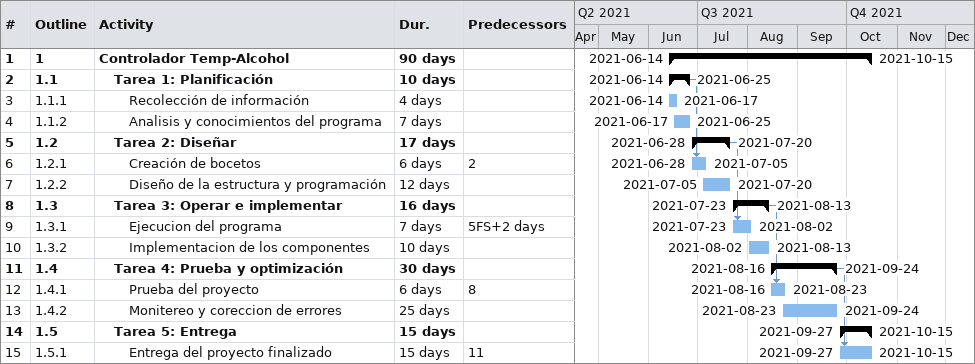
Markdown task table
| ID | WBS | Task | Duration | Start | Finish | Predecessors |
|---|---|---|---|---|---|---|
| 1 | 1 | **Controlador Temp-Alcohol** | 90d | 2021-06-14 | 2021-10-15 |  |
| 2 | 1.1 | **Tarea 1: Planificación** | 10d | 2021-06-14 | 2021-06-25 |  |
| 3 | 1.1.1 | Recolección de información | 4d | 2021-06-14 | 2021-06-17 |  |
| 4 | 1.1.2 | Analisis y conocimientos del programa | 7d | 2021-06-17 | 2021-06-25 |  |
| 5 | 1.2 | **Tarea 2: Diseñar** | 17d | 2021-06-28 | 2021-07-20 |  |
| 6 | 1.2.1 | Creación de bocetos | 6d | 2021-06-28 | 2021-07-05 | 2 |
| 7 | 1.2.2 | Diseño de la estructura y programación | 12d | 2021-07-05 | 2021-07-20 |  |
| 8 | 1.3 | **Tarea 3: Operar e implementar** | 16d | 2021-07-23 | 2021-08-13 |  |
| 9 | 1.3.1 | Ejecucion del programa | 7d | 2021-07-23 | 2021-08-02 | 5FS+2d |
| 10 | 1.3.2 | Implementacion de los componentes | 10d | 2021-08-02 | 2021-08-13 |  |
| 11 | 1.4 | **Tarea 4: Prueba y optimización** | 30d | 2021-08-16 | 2021-09-24 |  |
| 12 | 1.4.1 | Prueba del proyecto | 6d | 2021-08-16 | 2021-08-23 | 8 |
| 13 | 1.4.2 | Monitereo y coreccion de errores | 25d | 2021-08-23 | 2021-09-24 |  |
| 14 | 1.5 | **Tarea 5: Entrega** | 15d | 2021-09-27 | 2021-10-15 |  |
| 15 | 1.5.1 | Entrega del proyecto finalizado | 15d | 2021-09-27 | 2021-10-15 | 11 |
